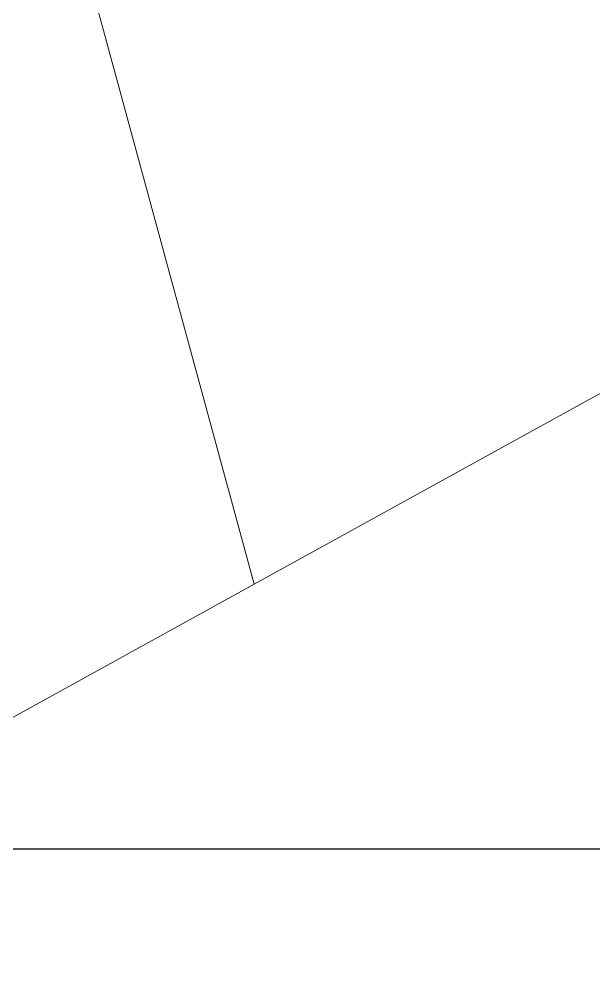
# Model space of a CAD drawing. Header units: metres. Extents: x -1147 to -802, y 5 to 567.
# Drawn here: x -1004.961 to -1003.663, y 537.808 to 539.977 of the extents above; entities that cross this region are included whole.
import ezdxf

# ---------------------------------------------------------------- set-up
doc = ezdxf.new("R2010")
doc.units = ezdxf.units.M

# ---------------------------------------------------------------- blocks, each defined once
blk = doc.blocks.new('T2DPAA-T2D-PWA-SU-M2D-000002_dwg-40815123-DRG-2873010 - GENERAL ARRANGEMENT PLAN')
at = {"color": 254, "lineweight": 18, "true_color": 0xeaeaea}
for p, q in [((-167.7311, 1052.9007), (-166.4512, 1051.5641)), ((-164.1984, 1052.8785), (-165.3083, 1052.2273)), ((-165.3083, 1052.2273), (-166.4512, 1051.5641)), ((-166.4512, 1051.5641), (-165.0069, 1050.0553))]:
    blk.add_line(p, q, dxfattribs=at)
blk = doc.blocks.new('T2DPAA-T2D-PWA-SU-M2D-000100_Survey_rvt-1-DRG-2873010 - GENERAL ARRANGEMENT PLAN')
at = {"color": 254, "lineweight": 18, "true_color": 0xe1e1e1, "rotation": 75.11694444444437}
blk.add_blockref('T2DPAA-T2D-PWA-SU-M2D-000002_dwg-40815123-DRG-2873010 - GENERAL ARRANGEMENT PLAN', (-45.8213, 429.4778), dxfattribs=at)
blk = doc.blocks.new('T2DPAA-T2D-C3S-RW-M2D-100010_dwg-40802999-DRG-2873010 - GENERAL ARRANGEMENT PLAN')
at = {"color": 254, "lineweight": 25, "true_color": 0xd5d5d5}
blk.add_line((52.2152, -624.3808), (53.4994, -629.2131), dxfattribs=at)
blk = doc.blocks.new('T2DPAA-T2D-PWC-RW-M2D-100010_RoadDesign_rvt-1-DRG-2873010 - GENERAL ARRANGEMENT PLAN')
at = {"color": 254, "lineweight": 18, "true_color": 0xe3e3e3, "rotation": 75.11694444444437}
blk.add_blockref('T2DPAA-T2D-C3S-RW-M2D-100010_dwg-40802999-DRG-2873010 - GENERAL ARRANGEMENT PLAN', (-1722.337, 648.0105), dxfattribs=at)

msp = doc.modelspace()

# ---------------------------------------------------------------- block references
at = {"lineweight": 5}
msp.add_blockref('T2DPAA-T2D-PWC-RW-M2D-100010_RoadDesign_rvt-1-DRG-2873010 - GENERAL ARRANGEMENT PLAN', (100.4304, 0), dxfattribs=at)
at = {"color": 254, "lineweight": 5, "true_color": 0xe1e1e1}
msp.add_blockref('T2DPAA-T2D-PWA-SU-M2D-000100_Survey_rvt-1-DRG-2873010 - GENERAL ARRANGEMENT PLAN', (100.4304, 0), dxfattribs=at)

doc.saveas('drawing.dxf')
